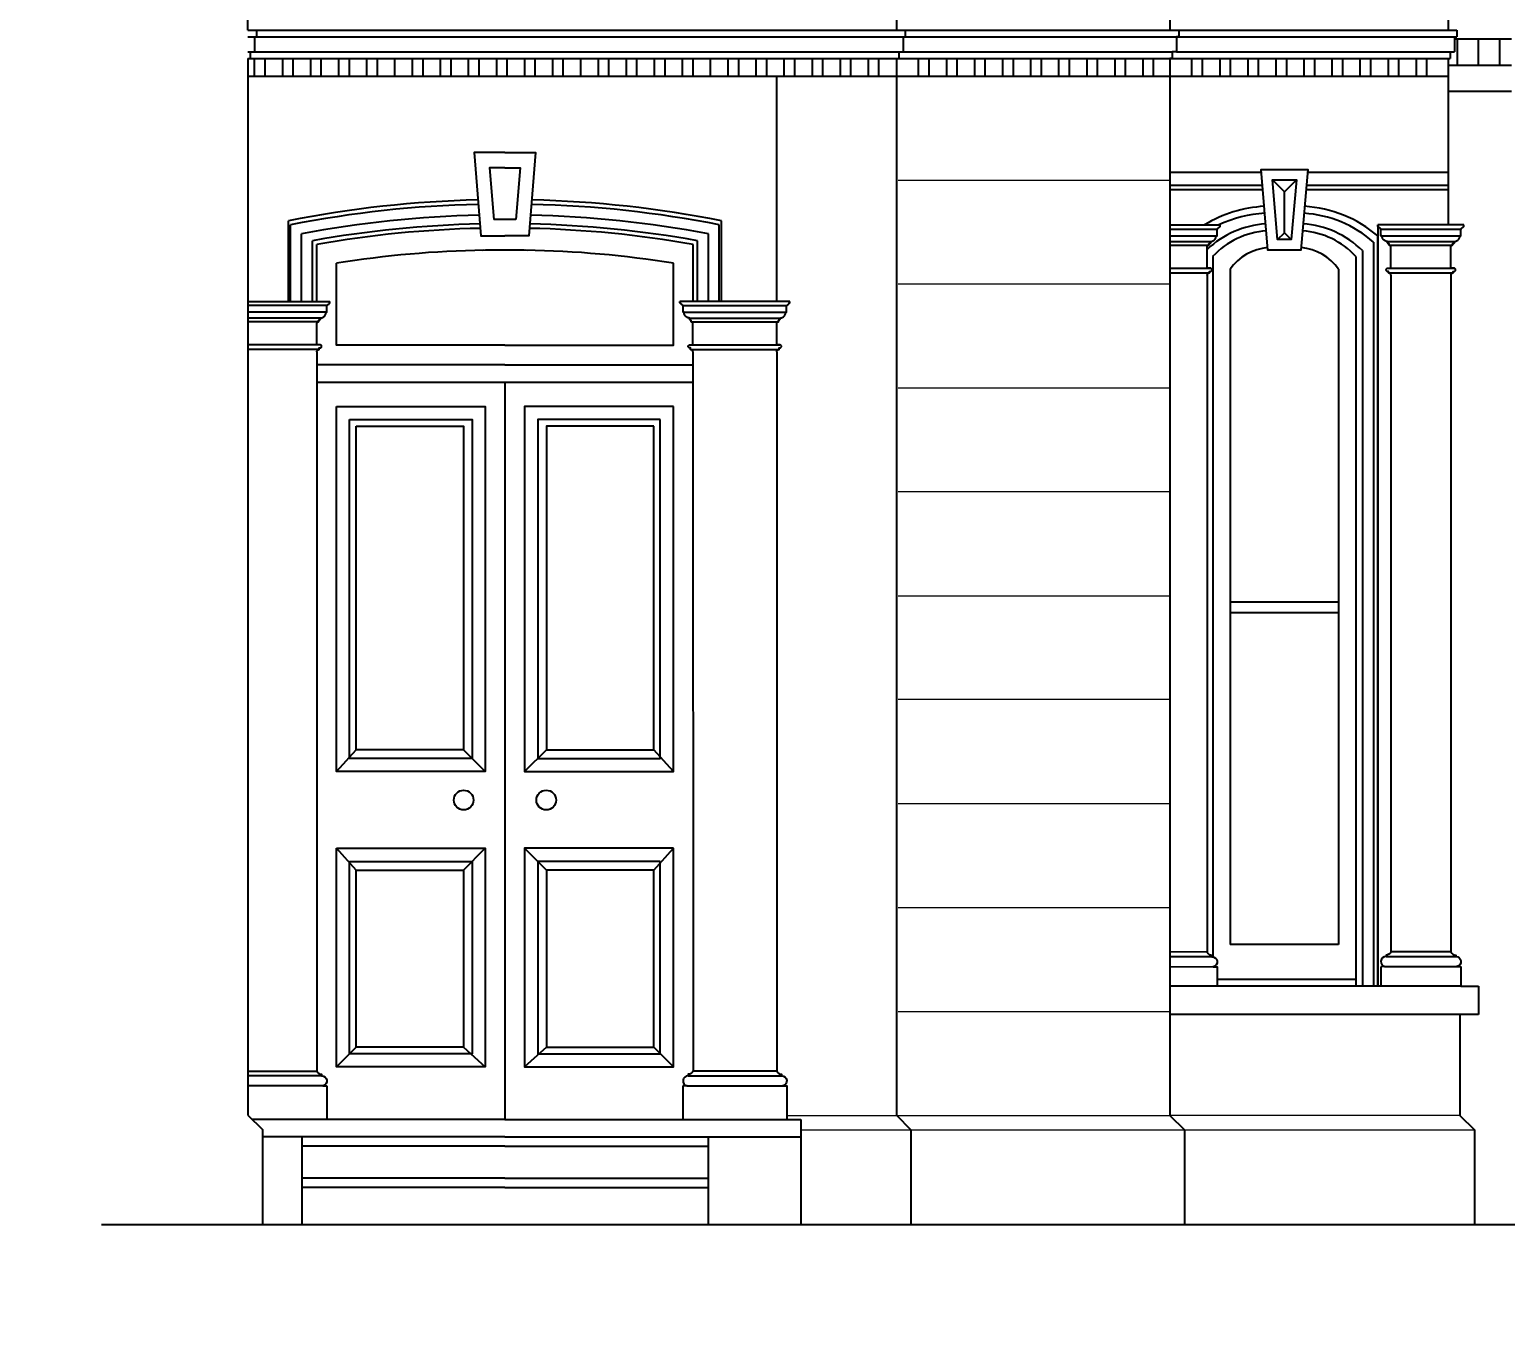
# Model space of a CAD drawing. Header units: millimetres. Extents: x -5841 to 140562, y 1006 to 102310.
# Drawn here: x 29485 to 33693, y 12876 to 16563 of the extents above; entities that cross this region are included whole.
import ezdxf

# ---------------------------------------------------------------- set-up
doc = ezdxf.new("R2010")
doc.units = ezdxf.units.MM
doc.header["$LTSCALE"] = 10
for name, color, linetype in [('CONCEPT HOUSE', 7, 'Continuous'), ('Edges', 7, 'Continuous'), ('PDF17_0', 7, 'Continuous')]:
    doc.layers.add(name, color=color, linetype=linetype)
doc.styles.add('1-20', font='romans.shx', dxfattribs={"width": 0.8, "height": 35})
doc.styles.get("Standard").update_dxf_attribs({"font": 'arial.ttf'})
doc.dimstyles.new('1-20', dxfattribs={"dimtxt": 35, "dimasz": 40, "dimexe": 40, "dimexo": 40, "dimgap": 40, "dimtad": 1, "dimdec": 0, "dimzin": 0, "dimdsep": 46, "dimtxsty": '1-20', "dimblk": 'OBLIQUE', "dimcen": 40, "dimdle": 40, "dimclrd": 251, "dimclre": 251, "dimclrt": 251, "dimadec": 0, "dimazin": 0, "dimtfac": 1, "dimtdec": 0, "dimtix": 1, "dimtmove": 1, "dimatfit": 3, "dimfxl": 1, "dimtolj": 1, "dimtzin": 0, "dimlwd": 25, "dimarcsym": 0})
doc.dimstyles.get("Standard").update_dxf_attribs({"dimtxt": 0.18, "dimasz": 0.18, "dimexe": 0.18, "dimexo": 0.0625, "dimgap": 0.09, "dimtad": 0, "dimtih": 1, "dimtoh": 1, "dimdec": 4, "dimzin": 0, "dimdsep": 46, "dimtxsty": 'Standard', "dimcen": 0.09, "dimadec": 0, "dimazin": 0, "dimtfac": 1, "dimtdec": 4, "dimtofl": 0, "dimtmove": 0, "dimatfit": 3, "dimfxl": 1, "dimtolj": 1, "dimtzin": 0, "dimarcsym": 0})

# ---------------------------------------------------------------- blocks, each defined once
blk = doc.blocks.new('*D')
at = {"color": 0}
for p, q in [((14813.8, 14384.4), (14813.8, 14508.2)), ((14813.8, 14508), (15071.8, 14508)), ((15073, 14508), (15331, 14508)), ((15331, 14384.4), (15331, 14508.2))]:
    blk.add_line(p, q, dxfattribs=at)
for points in [[(14813.8, 14508), (14814, 14508), (14814, 14508)], [(15331, 14508), (15330.8, 14508), (15330.8, 14508)]]:
    blk.add_solid(points, dxfattribs=at)
at = {"layer": 'CONCEPT HOUSE', "color": 0}
for p, q in [((62787.2, 65689.7), (62787.2, 58835.1)), ((63893.6, 65649.7), (62747.2, 65649.7)), ((62773.1, 65663.8), (62801.4, 65635.5)), ((62787.2, 62262.4), (62670.6, 62535.3)), ((63893.6, 58875.1), (62747.2, 58875.1)), ((62773.1, 58889.2), (62801.4, 58861)), ((11738.8, 15660), (12011.7, 15776.6)), ((9063.8, 15243.5), (9063.8, 15700)), ((14413.8, 15243.5), (14413.8, 15700)), ((14453.8, 15660), (9023.8, 15660)), ((9049.6, 15645.8), (9077.9, 15674.1)), ((14399.6, 15645.8), (14427.9, 15674.1)), ((6793.6, 14148.5), (6821.8, 14120.2)), ((6807.7, 14174.3), (6807.7, 8989.3)), ((7253.9, 14134.3), (6767.7, 14134.3)), ((6807.7, 11581.8), (6691.1, 11854.8)), ((18838.8, 9698.7), (19111.7, 9815.4)), ((15163.8, 9419.3), (15163.8, 9738.7)), ((22513.8, 9338.9), (22513.8, 9738.7)), ((15123.8, 9698.7), (22553.8, 9698.7)), ((15149.6, 9684.6), (15177.9, 9712.9)), ((22499.6, 9684.6), (22527.9, 9712.9)), ((7253.9, 9029.3), (6767.7, 9029.3)), ((6793.6, 9043.5), (6821.8, 9015.2)), ((9463.8, 7725.3), (9463.8, 6739)), ((22863.8, 7725.3), (22863.8, 6739)), ((16163.8, 6779), (16494.9, 6895.6)), ((9423.8, 6779), (22903.8, 6779)), ((9449.6, 6764.8), (9477.9, 6793.1)), ((22849.6, 6764.8), (22877.9, 6793.1))]:
    blk.add_line(p, q, dxfattribs=at)
at = {"color": 0, "insert": (15072.4, 14508), "char_height": 0.18, "attachment_point": 5}
blk.add_mtext('517.2008', dxfattribs=at)
at = {"layer": 'CONCEPT HOUSE', "color": 0, "char_height": 150, "attachment_point": 5, "rotation": 90}
for s, insert in [('6775', (62670.6, 62262.4)), ('5105', (6691.1, 11581.8))]:
    blk.add_mtext(s, dxfattribs=dict(at, insert=insert))
at = {"layer": 'CONCEPT HOUSE', "color": 0, "char_height": 150, "attachment_point": 5}
for s, insert in [('5350', (11738.8, 15776.6)), ('7350', (18838.8, 9815.4)), ('13400', (16163.8, 6895.6))]:
    blk.add_mtext(s, dxfattribs=dict(at, insert=insert))
blk = doc.blocks.new('_Oblique')
at = {"color": 0}
blk.add_line((-0.35, -0.35), (0.35, 0.35), dxfattribs=at)

msp = doc.modelspace()

# ---------------------------------------------------------------- linework, layer by layer
at = {"layer": 'CONCEPT HOUSE', "color": 140, "ltscale": 10}
for p, q in [((30107.45346, 16561.31876), (30107.45346, 19197.01111)), ((31956.79245, 17041.58555), (31956.79245, 16561.31876)), ((32736.44633, 17041.58555), (32736.44633, 16561.31876)), ((30107.45346, 16561.31876), (32736.44633, 16561.31876)), ((30107.45346, 16542.60707), (33554.26338, 16542.60707)), ((30126.16515, 16542.60707), (30126.16515, 16498.94645)), ((30132.40238, 16561.31876), (30132.40238, 16542.60707)), ((31975.50414, 16542.60707), (31975.50414, 16498.94645)), ((31981.74137, 16561.31876), (31981.74137, 16542.60707)), ((32736.44633, 16561.31876), (32761.39525, 16561.31876)), ((32761.39525, 16542.60707), (32755.15802, 16542.60707)), ((32755.15802, 16542.60707), (32755.15802, 16498.94645)), ((32761.39525, 16561.31876), (32761.39525, 16542.60707)), ((32761.39525, 16561.31876), (33554.26338, 16561.31876)), ((30107.45346, 16498.94645), (32742.68356, 16498.94645)), ((30113.69069, 16498.94645), (30113.69069, 16480.23476)), ((31963.02968, 16498.94645), (31963.02968, 16480.23476)), ((32755.15802, 16498.94645), (32742.68356, 16498.94645)), ((32742.68356, 16498.94645), (32742.68356, 16480.23476)), ((32755.15802, 16498.94645), (33548.02614, 16498.94645)), ((33710.40991, 16535.808), (33548.02614, 16535.808)), ((30107.45346, 16480.23476), (33535.55168, 16480.23476)), ((30107.45346, 16480.23476), (30107.45346, 13467.6412)), ((31956.79245, 16480.23476), (31956.79245, 13466.9637)), ((32742.68356, 16480.23476), (32736.44633, 16480.23476)), ((32736.44633, 16480.23476), (32736.44633, 13466.80213)), ((33710.40991, 16460.808), (33529.31445, 16460.808)), ((30107.45346, 16430.23476), (33529.31445, 16430.23476)), ((31615.13855, 15787.90212), (31615.13855, 16430.23476)), ((33710.40991, 16385.808), (33529.31445, 16385.808)), ((32996.73235, 16155.49685), (32736.44633, 16155.49685)), ((32999.89838, 16118.07346), (32736.44633, 16118.07346)), ((33028.57979, 16133.96921), (33062.64349, 16099.90551)), ((33096.70719, 16133.96921), (33062.64349, 16099.90551)), ((33529.31445, 16118.07346), (33125.3886, 16118.07346)), ((33529.31445, 16155.49685), (33128.55462, 16155.49685)), ((33000.95372, 16105.599), (32736.44633, 16105.599)), ((33062.64349, 15983.65443), (33062.64349, 16099.90551)), ((33529.31445, 16105.599), (33124.33325, 16105.599)), ((32736.44633, 15994.13946), (32871.9733, 15994.13946)), ((33574.40943, 16006.2052), (33329.09401, 16006.2052)), ((33329.09401, 16001.51297), (33329.09401, 13835.64881)), ((33337.98867, 15994.13946), (33566.8554, 15994.13946)), ((32736.44633, 15975.03536), (32870.63266, 15975.03536)), ((32736.44633, 15958.61254), (32852.53404, 15958.61254)), ((33043.09941, 15964.11035), (33062.64349, 15983.65443)), ((33082.18756, 15964.11035), (33062.64349, 15983.65443)), ((33316.61955, 15956.70135), (33316.61955, 13835.64881)), ((33329.09401, 13835.64881), (33329.09401, 15974.2907)), ((33340.66995, 15975.03536), (33565.51476, 15975.03536)), ((33356.08729, 15958.61254), (33547.41615, 15958.61254)), ((32736.44633, 15947.88743), (32847.17149, 15947.88743)), ((32858.94379, 15916.08916), (32858.94379, 13918.91361)), ((33266.7217, 15916.08916), (33266.7217, 13835.64881)), ((33285.43339, 15932.59959), (33285.43339, 13835.64881)), ((33361.44984, 15947.88743), (33542.05359, 15947.88743)), ((32736.44633, 15882.23899), (32851.41684, 15882.23899)), ((32736.44633, 15868.8326), (32849.18244, 15868.8326)), ((32907.94379, 15879.60682), (32907.94379, 13954.1562)), ((33216.82385, 15879.60682), (33216.82385, 13954.1562)), ((33359.43889, 15868.8326), (33544.06455, 15868.8326)), ((33366.14208, 15882.23899), (33546.29895, 15882.23899)), ((32842.47925, 15862.12941), (32842.47925, 13932.20819)), ((33366.14208, 15862.12941), (33366.14208, 13932.75378)), ((33537.36136, 15862.12941), (33537.36136, 13932.65985)), ((30107.45346, 15787.90212), (30341.34621, 15787.90212)), ((31652.18662, 15787.90212), (31339.30999, 15787.90212)), ((30332.45155, 15775.83637), (30107.45346, 15775.83637)), ((30329.77027, 15756.73227), (30107.45346, 15756.73227)), ((30314.35293, 15740.30945), (30107.45346, 15740.30945)), ((31348.20466, 15775.83637), (31644.63259, 15775.83637)), ((31350.88593, 15756.73227), (31643.29195, 15756.73227)), ((31366.30327, 15740.30945), (31625.19333, 15740.30945)), ((30308.99038, 15729.58435), (30107.45346, 15729.58435)), ((31371.66583, 15729.58435), (31619.83078, 15729.58435)), ((30304.29814, 15663.9359), (30107.45346, 15663.9359)), ((31376.35806, 15663.9359), (31624.07614, 15663.9359)), ((30311.00133, 15650.52952), (30107.45346, 15650.52952)), ((30304.29814, 15643.82633), (30304.04596, 13592.85521)), ((31369.65487, 15650.52952), (31621.84174, 15650.52952)), ((31376.35806, 15643.82633), (31376.61025, 13592.85521)), ((31615.13855, 15643.82633), (31615.39073, 13592.76129)), ((30840.50872, 15557.02242), (30840.50872, 13455.17772)), ((32907.94379, 14930.85025), (33216.82385, 14930.85025)), ((32907.94379, 14900.85025), (33216.82385, 14900.85025)), ((32842.47925, 13932.62072), (32736.44633, 13932.6623)), ((33216.82385, 13954.1562), (32907.94379, 13954.1562)), ((33537.36136, 13932.69078), (33366.14208, 13932.75378)), ((32736.44633, 13919.56188), (32856.10651, 13919.51975)), ((32736.44633, 13890.86542), (32861.11712, 13890.82264)), ((33337.51482, 13890.64881), (33337.51482, 13835.64881)), ((33349.06828, 13890.95135), (33554.54423, 13890.8805)), ((33352.51482, 13919.64881), (33550.98862, 13919.57916)), ((33266.7217, 13854.36051), (32871.10651, 13854.36051)), ((33565.98862, 13835.64881), (33615.98862, 13835.64881)), ((33615.98862, 13835.64881), (33615.98862, 13754.56481)), ((33615.98862, 13754.56481), (32736.44633, 13754.56481)), ((33562.93526, 13754.65874), (33562.93526, 13466.80213)), ((30107.45346, 13592.80335), (30304.04596, 13592.85521)), ((31615.39073, 13592.79222), (31376.61025, 13592.85521)), ((30317.67322, 13579.75025), (30107.45346, 13579.69521)), ((30321.11975, 13551.05279), (30107.45346, 13550.99734)), ((30332.67322, 13550.75025), (30332.67322, 13455.27165)), ((31347.98299, 13550.75025), (31347.98299, 13455.27165)), ((31359.53645, 13551.05279), (31632.5736, 13550.98193)), ((31362.98299, 13579.75025), (31629.01799, 13579.6806)), ((30107.45346, 13467.6412), (30148.6907, 13426.40395)), ((31956.79245, 13466.9637), (31998.02969, 13425.72646)), ((32736.44633, 13466.80213), (32777.68357, 13425.56489)), ((33562.93526, 13466.80213), (33604.1725, 13425.56489)), ((30840.3281, 13455.17772), (30119.91693, 13455.17772)), ((30148.6907, 13426.40395), (30148.6907, 13156.6297)), ((30840.3281, 13455.17772), (31683.86541, 13455.17772)), ((31683.86541, 13455.17772), (31683.86541, 13155.79064)), ((31998.02969, 13425.72646), (31998.02969, 13155.95221)), ((32777.68357, 13425.56489), (32777.68357, 13155.79064)), ((33604.1725, 13425.56489), (33604.1725, 13155.79064)), ((30840.3281, 13405.17772), (30148.6907, 13405.17772)), ((30261.15765, 13405.17772), (30261.15765, 13155.79064)), ((30840.3281, 13405.17772), (31683.86541, 13405.17772)), ((31419.49856, 13405.17772), (31419.49856, 13155.79064)), ((30840.3281, 13379.15656), (30261.15765, 13379.15656)), ((30840.3281, 13379.15656), (31419.49856, 13379.15656)), ((30840.3281, 13287.61154), (30261.15765, 13287.61154)), ((30840.3281, 13261.59038), (30261.15765, 13261.59038)), ((30840.3281, 13287.61154), (31419.49856, 13287.61154)), ((30840.3281, 13261.59038), (31419.49856, 13261.59038)), ((29690.14889, 13155.79064), (41318.45443, 13155.79064))]:
    msp.add_line(p, q, dxfattribs=at)
at = {"layer": 'CONCEPT HOUSE', "color": 140, "ltscale": 10, "transparency": 33554559}
for p, q in [((33555.40991, 16535.808), (33555.40991, 16460.808)), ((33615.40991, 16535.808), (33615.40991, 16460.808)), ((33675.40991, 16535.808), (33675.40991, 16460.808)), ((30126.79245, 16430.23476), (30126.79245, 16480.23476)), ((30156.79245, 16430.23476), (30156.79245, 16480.23476)), ((30206.79245, 16430.23476), (30206.79245, 16480.23476)), ((30236.79245, 16430.23476), (30236.79245, 16480.23476)), ((30286.79245, 16430.23476), (30286.79245, 16480.23476)), ((30316.79245, 16430.23476), (30316.79245, 16480.23476)), ((30366.79245, 16430.23476), (30366.79245, 16480.23476)), ((30396.79245, 16430.23476), (30396.79245, 16480.23476)), ((30446.79245, 16430.23476), (30446.79245, 16480.23476)), ((30476.79245, 16430.23476), (30476.79245, 16480.23476)), ((30526.79245, 16430.23476), (30526.79245, 16480.23476)), ((30576.79245, 16430.23476), (30576.79245, 16480.23476)), ((30606.79245, 16430.23476), (30606.79245, 16480.23476)), ((30656.79245, 16430.23476), (30656.79245, 16480.23476)), ((30686.79245, 16430.23476), (30686.79245, 16480.23476)), ((30736.79245, 16430.23476), (30736.79245, 16480.23476)), ((30766.79245, 16430.23476), (30766.79245, 16480.23476)), ((30816.79245, 16430.23476), (30816.79245, 16480.23476)), ((30846.79245, 16430.23476), (30846.79245, 16480.23476)), ((30896.79245, 16430.23476), (30896.79245, 16480.23476)), ((30926.79245, 16430.23476), (30926.79245, 16480.23476)), ((30976.79245, 16430.23476), (30976.79245, 16480.23476)), ((31006.79245, 16430.23476), (31006.79245, 16480.23476)), ((31056.79245, 16430.23476), (31056.79245, 16480.23476)), ((31106.79245, 16430.23476), (31106.79245, 16480.23476)), ((31136.79245, 16430.23476), (31136.79245, 16480.23476)), ((31186.79245, 16430.23476), (31186.79245, 16480.23476)), ((31216.79245, 16430.23476), (31216.79245, 16480.23476)), ((31266.79245, 16430.23476), (31266.79245, 16480.23476)), ((31296.79245, 16430.23476), (31296.79245, 16480.23476)), ((31346.79245, 16430.23476), (31346.79245, 16480.23476)), ((31376.79245, 16430.23476), (31376.79245, 16480.23476)), ((31426.79245, 16430.23476), (31426.79245, 16480.23476)), ((31476.79245, 16430.23476), (31476.79245, 16480.23476)), ((31506.79245, 16430.23476), (31506.79245, 16480.23476)), ((31556.79245, 16430.23476), (31556.79245, 16480.23476)), ((31586.79245, 16430.23476), (31586.79245, 16480.23476)), ((31636.79245, 16430.23476), (31636.79245, 16480.23476)), ((31666.79245, 16430.23476), (31666.79245, 16480.23476)), ((31716.79245, 16430.23476), (31716.79245, 16480.23476)), ((31746.79245, 16430.23476), (31746.79245, 16480.23476)), ((31796.79245, 16430.23476), (31796.79245, 16480.23476)), ((31826.79245, 16430.23476), (31826.79245, 16480.23476)), ((31876.79245, 16430.23476), (31876.79245, 16480.23476)), ((31906.79245, 16430.23476), (31906.79245, 16480.23476)), ((32019.8342, 16430.23476), (32019.8342, 16480.23476)), ((32049.8342, 16430.23476), (32049.8342, 16480.23476)), ((32099.8342, 16430.23476), (32099.8342, 16480.23476)), ((32129.8342, 16430.23476), (32129.8342, 16480.23476)), ((32179.8342, 16430.23476), (32179.8342, 16480.23476)), ((32209.8342, 16430.23476), (32209.8342, 16480.23476)), ((32259.8342, 16430.23476), (32259.8342, 16480.23476)), ((32289.8342, 16430.23476), (32289.8342, 16480.23476)), ((32339.8342, 16430.23476), (32339.8342, 16480.23476)), ((32369.8342, 16430.23476), (32369.8342, 16480.23476)), ((32419.8342, 16430.23476), (32419.8342, 16480.23476)), ((32449.8342, 16430.23476), (32449.8342, 16480.23476)), ((32499.8342, 16430.23476), (32499.8342, 16480.23476)), ((32529.8342, 16430.23476), (32529.8342, 16480.23476)), ((32579.8342, 16430.23476), (32579.8342, 16480.23476)), ((32609.8342, 16430.23476), (32609.8342, 16480.23476)), ((32659.8342, 16430.23476), (32659.8342, 16480.23476)), ((32689.8342, 16430.23476), (32689.8342, 16480.23476)), ((32799.07977, 16430.23476), (32799.07977, 16480.23476)), ((32829.07977, 16430.23476), (32829.07977, 16480.23476)), ((32879.07977, 16430.23476), (32879.07977, 16480.23476)), ((32909.07977, 16430.23476), (32909.07977, 16480.23476)), ((32959.07977, 16430.23476), (32959.07977, 16480.23476)), ((32989.07977, 16430.23476), (32989.07977, 16480.23476)), ((33039.07977, 16430.23476), (33039.07977, 16480.23476)), ((33069.07977, 16430.23476), (33069.07977, 16480.23476)), ((33119.07977, 16430.23476), (33119.07977, 16480.23476)), ((33149.07977, 16430.23476), (33149.07977, 16480.23476)), ((33199.07977, 16430.23476), (33199.07977, 16480.23476)), ((33229.07977, 16430.23476), (33229.07977, 16480.23476)), ((33279.07977, 16430.23476), (33279.07977, 16480.23476)), ((33309.07977, 16430.23476), (33309.07977, 16480.23476)), ((33359.07977, 16430.23476), (33359.07977, 16480.23476)), ((33389.07977, 16430.23476), (33389.07977, 16480.23476)), ((33439.07977, 16430.23476), (33439.07977, 16480.23476)), ((33469.07977, 16430.23476), (33469.07977, 16480.23476))]:
    msp.add_line(p, q, dxfattribs=at)
at = {"layer": 'CONCEPT HOUSE', "color": 140, "ltscale": 10}
for points in [[(33529.31445, 17041.58555), (33529.31445, 16561.31876)], [(33548.02614, 16542.60707), (33548.02614, 16498.94645)], [(33554.26338, 16561.31876), (33554.26338, 16542.60707)], [(33535.55168, 16498.94645), (33535.55168, 16480.23476)], [(33529.31445, 16480.23476), (33529.31445, 16006.2052)], [(30840.3281, 16212.03382), (30753.00687, 16212.03382), (30771.71856, 15975.01905), (30840.3281, 15975.01905)], [(30840.3281, 16212.03382), (30927.64934, 16212.03382), (30908.93764, 15975.01905), (30840.3281, 15975.01905)], [(30840.3281, 16168.37321), (30796.66749, 16168.37321), (30808.93458, 16021.16806)], [(30840.3281, 16168.37321), (30883.98872, 16168.37321), (30871.72162, 16021.16806)], [(30222.84223, 15787.90212), (30222.84223, 16017.55442)], [(30229.07946, 15787.90212), (30229.07946, 16006.2052)], [(31451.57674, 15787.90212), (31451.57674, 16006.2052)], [(31457.81397, 15787.90212), (31457.81397, 16017.55442)], [(32736.44633, 16006.2052), (32879.52732, 16006.2052)], [(30260.26562, 15787.90212), (30260.26562, 15980.33444)], [(30291.45177, 15787.90212), (30291.45177, 15960.71335)], [(30303.92624, 15787.90212), (30303.92624, 15950.26347)], [(31376.72997, 15787.90212), (31376.72997, 15950.26347)], [(31389.20443, 15787.90212), (31389.20443, 15960.71335)], [(31420.39058, 15787.90212), (31420.39058, 15980.33444)], [(30840.3281, 15663.1575), (30360.06132, 15663.1575), (30360.06132, 15896.46596)], [(30840.3281, 15663.1575), (31320.59489, 15663.1575), (31320.59489, 15896.46596)], [(30329.64057, 15754.67025), (30329.77027, 15756.73227), (30332.45155, 15756.73227), (30332.45155, 15775.83637), (30333.79219, 15775.83637), (30334.05917, 15776.94417), (30334.76303, 15777.89245), (30335.75814, 15778.73438), (30338.03962, 15780.31188), (30339.03473, 15781.1538), (30339.73859, 15782.10208), (30340.00557, 15783.20988), (30341.34621, 15783.20988), (30341.34621, 15787.90212)], [(31351.01564, 15754.67025), (31350.88593, 15756.73227), (31348.20466, 15756.73227), (31348.20466, 15775.83637), (31346.86402, 15775.83637), (31346.59704, 15776.94417), (31345.89318, 15777.89245), (31344.89806, 15778.73438), (31342.61659, 15780.31188), (31341.62147, 15781.1538), (31340.91761, 15782.10208), (31340.65063, 15783.20988), (31339.30999, 15783.20988), (31339.30999, 15787.90212)], [(31640.48097, 15754.67025), (31640.61068, 15756.73227), (31643.29195, 15756.73227), (31643.29195, 15775.83637), (31644.63259, 15775.83637), (31644.89957, 15776.94417), (31645.60343, 15777.89245), (31646.59854, 15778.73438), (31648.88002, 15780.31188), (31649.87514, 15781.1538), (31650.579, 15782.10208), (31650.84598, 15783.20988), (31652.18662, 15783.20988), (31652.18662, 15787.90212)], [(30304.29814, 15643.82633), (30304.35549, 15644.70127), (30304.52655, 15645.56124), (30304.80839, 15646.39153), (30305.1962, 15647.17792), (30305.68333, 15647.90697), (30306.26146, 15648.5662), (30306.92069, 15649.14433), (30307.64974, 15649.63146), (30308.43613, 15650.01927), (30309.26642, 15650.30111), (30310.12639, 15650.47217), (30311.00133, 15650.52952), (30311.00133, 15654.99831), (30313.23573, 15654.99831), (30314.39234, 15655.15058), (30315.47013, 15655.59702), (30316.39565, 15656.30719), (30317.10582, 15657.23271), (30317.55226, 15658.3105), (30317.70453, 15659.46711), (30317.55226, 15660.62372), (30317.10582, 15661.70151), (30316.39565, 15662.62702), (30315.47013, 15663.3372), (30314.39234, 15663.78363), (30313.23573, 15663.9359), (30304.29814, 15663.9359), (30304.29814, 15724.89211), (30304.33829, 15725.50457), (30304.45803, 15726.10655), (30304.65532, 15726.68775), (30304.92678, 15727.23823), (30305.26778, 15727.74856), (30305.67247, 15728.21002), (30306.13393, 15728.61471), (30306.64426, 15728.95571), (30307.19474, 15729.22717), (30307.77594, 15729.42446), (30308.37792, 15729.54421), (30308.99038, 15729.58435), (30308.99038, 15733.15938), (30311.67165, 15733.15938), (30311.67165, 15736.73442), (30314.35293, 15736.73442), (30314.35293, 15740.30945), (30316.40266, 15740.569), (30318.4037, 15741.08336), (30320.32453, 15741.8444), (30322.13484, 15742.84014), (30323.80612, 15744.05488), (30325.312, 15745.46947), (30326.62876, 15747.0616), (30327.73563, 15748.80619), (30328.61516, 15750.67573), (30329.2535, 15752.64074), (30329.64057, 15754.67025)], [(31376.35806, 15643.82633), (31376.30072, 15644.70127), (31376.12966, 15645.56124), (31375.84781, 15646.39153), (31375.46, 15647.17792), (31374.97287, 15647.90697), (31374.39474, 15648.5662), (31373.73552, 15649.14433), (31373.00647, 15649.63146), (31372.22007, 15650.01927), (31371.38978, 15650.30111), (31370.52981, 15650.47217), (31369.65487, 15650.52952), (31369.65487, 15654.99831), (31367.42047, 15654.99831), (31366.26386, 15655.15058), (31365.18608, 15655.59702), (31364.26056, 15656.30719), (31363.55038, 15657.23271), (31363.10395, 15658.3105), (31362.95168, 15659.46711), (31363.10395, 15660.62372), (31363.55038, 15661.70151), (31364.26056, 15662.62702), (31365.18608, 15663.3372), (31366.26386, 15663.78363), (31367.42047, 15663.9359), (31376.35806, 15663.9359), (31376.35806, 15724.89211), (31376.31792, 15725.50457), (31376.19818, 15726.10655), (31376.00089, 15726.68775), (31375.72942, 15727.23823), (31375.38843, 15727.74856), (31374.98374, 15728.21002), (31374.52228, 15728.61471), (31374.01195, 15728.95571), (31373.46147, 15729.22717), (31372.88027, 15729.42446), (31372.27829, 15729.54421), (31371.66583, 15729.58435), (31371.66583, 15733.15938), (31368.98455, 15733.15938), (31368.98455, 15736.73442), (31366.30327, 15736.73442), (31366.30327, 15740.30945), (31364.25355, 15740.569), (31362.2525, 15741.08336), (31360.33168, 15741.8444), (31358.52136, 15742.84014), (31356.85009, 15744.05488), (31355.3442, 15745.46947), (31354.02745, 15747.0616), (31352.92058, 15748.80619), (31352.04104, 15750.67573), (31351.40271, 15752.64074), (31351.01564, 15754.67025)], [(31615.13855, 15643.82633), (31615.19589, 15644.70127), (31615.36695, 15645.56124), (31615.6488, 15646.39153), (31616.0366, 15647.17792), (31616.52374, 15647.90697), (31617.10187, 15648.5662), (31617.76109, 15649.14433), (31618.49014, 15649.63146), (31619.27654, 15650.01927), (31620.10682, 15650.30111), (31620.9668, 15650.47217), (31621.84174, 15650.52952), (31621.84174, 15654.99831), (31624.07614, 15654.99831), (31625.23274, 15655.15058), (31626.31053, 15655.59702), (31627.23605, 15656.30719), (31627.94623, 15657.23271), (31628.39266, 15658.3105), (31628.54493, 15659.46711), (31628.39266, 15660.62372), (31627.94623, 15661.70151), (31627.23605, 15662.62702), (31626.31053, 15663.3372), (31625.23274, 15663.78363), (31624.07614, 15663.9359), (31615.13855, 15663.9359), (31615.13855, 15724.89211), (31615.17869, 15725.50457), (31615.29843, 15726.10655), (31615.49572, 15726.68775), (31615.76719, 15727.23823), (31616.10818, 15727.74856), (31616.51287, 15728.21002), (31616.97433, 15728.61471), (31617.48466, 15728.95571), (31618.03514, 15729.22717), (31618.61634, 15729.42446), (31619.21832, 15729.54421), (31619.83078, 15729.58435), (31619.83078, 15733.15938), (31622.51206, 15733.15938), (31622.51206, 15736.73442), (31625.19333, 15736.73442), (31625.19333, 15740.30945), (31627.24306, 15740.569), (31629.24411, 15741.08336), (31631.16493, 15741.8444), (31632.97525, 15742.84014), (31634.64652, 15744.05488), (31636.15241, 15745.46947), (31637.46916, 15747.0616), (31638.57603, 15748.80619), (31639.45557, 15750.67573), (31640.0939, 15752.64074), (31640.48097, 15754.67025)], [(30840.3281, 15607.02242), (30303.92624, 15607.02242)], [(30840.3281, 15607.02242), (31376.72997, 15607.02242)], [(30304.28747, 15557.02242), (31376.72997, 15557.02242)], [(30360.06132, 14446.89745), (30416.19639, 14509.26976)], [(30721.82071, 14509.26976), (30784.19302, 14446.89745)], [(30958.83549, 14509.26976), (30896.46318, 14446.89745)], [(31320.59489, 14446.89745), (31264.45981, 14509.26976)], [(30416.19639, 14166.22206), (30360.06132, 14228.59437)], [(30721.82071, 14166.22206), (30784.19302, 14228.59437)], [(30958.83549, 14166.22206), (30896.46318, 14228.59437)], [(31264.45981, 14166.22206), (31320.59489, 14228.59437)], [(33565.98862, 13835.64881), (32736.44633, 13835.64881)], [(30360.06132, 13604.87127), (30416.19639, 13661.00635)], [(30721.82071, 13661.00635), (30784.19302, 13604.87127)], [(30958.83549, 13661.00635), (30896.46318, 13604.87127)], [(31320.59489, 13604.87127), (31264.45981, 13661.00635)]]:
    msp.add_lwpolyline(points, dxfattribs=at)
for points in [[(33062.64349, 16163.96921), (33129.27139, 16163.96921), (33109.82527, 15934.11035), (33062.64349, 15934.11035), (33015.4617, 15934.11035), (32996.01559, 16163.96921)], [(33062.64349, 16133.96921), (33096.70719, 16133.96921), (33082.18756, 15964.11035), (33062.64349, 15964.11035), (33043.09941, 15964.11035), (33028.57979, 16133.96921)], [(30360.06132, 15488.51503), (30784.19302, 15488.51503), (30784.19302, 14446.89745), (30360.06132, 14446.89745)], [(31320.59489, 15488.51503), (30896.46318, 15488.51503), (30896.46318, 14446.89745), (31320.59489, 14446.89745)], [(30397.4847, 15451.09164), (30746.76964, 15451.09164), (30746.76964, 14484.32084), (30397.4847, 14484.32084)], [(31283.1715, 15451.09164), (30933.88657, 15451.09164), (30933.88657, 14484.32084), (31283.1715, 14484.32084)], [(30416.19639, 15432.37995), (30721.82071, 15432.37995), (30721.82071, 14509.26976), (30416.19639, 14509.26976)], [(31264.45981, 15432.37995), (30958.83549, 15432.37995), (30958.83549, 14509.26976), (31264.45981, 14509.26976)], [(30360.06132, 14228.59437), (30784.19302, 14228.59437), (30784.19302, 13604.87127), (30360.06132, 13604.87127)], [(31320.59489, 14228.59437), (30896.46318, 14228.59437), (30896.46318, 13604.87127), (31320.59489, 13604.87127)], [(30397.4847, 14191.17098), (30746.76964, 14191.17098), (30746.76964, 13642.29465), (30397.4847, 13642.29465)], [(31283.1715, 14191.17098), (30933.88657, 14191.17098), (30933.88657, 13642.29465), (31283.1715, 13642.29465)], [(30416.19639, 14166.22206), (30721.82071, 14166.22206), (30721.82071, 13661.00635), (30416.19639, 13661.00635)], [(31264.45981, 14166.22206), (30958.83549, 14166.22206), (30958.83549, 13661.00635), (31264.45981, 13661.00635)]]:
    msp.add_lwpolyline(points, close=True, dxfattribs=at)
for points in [[(32842.47925, 13932.20819, 0.2928785232), (32856.10651, 13923.47698), (32856.10651, 13919.10322), (32856.60651, 13919.10322, -0.9025814985), (32859.55305, 13890.40576), (32871.10651, 13890.10322), (32871.10651, 13835.10322)], [(33366.14208, 13932.75378, -0.2928785232), (33352.51482, 13924.02257), (33352.51482, 13919.64881), (33352.01482, 13919.64881, 0.9025814985), (33349.06828, 13890.95135), (33337.51482, 13890.64881)], [(33537.36136, 13932.65985, 0.2928785232), (33550.98862, 13923.92864), (33550.98862, 13919.55488), (33551.48862, 13919.55488, -0.9025814985), (33554.43516, 13890.85742), (33565.98862, 13890.55488), (33565.98862, 13835.55488)], [(30304.04596, 13592.85521, 0.2928785232), (30317.67322, 13584.12401), (30317.67322, 13579.75025), (30318.17322, 13579.75025, -0.9025814985), (30321.11975, 13551.05279), (30332.67322, 13550.75025)], [(31376.61025, 13592.85521, -0.2928785232), (31362.98299, 13584.12401), (31362.98299, 13579.75025), (31362.48299, 13579.75025, 0.9025814985), (31359.53645, 13551.05279), (31347.98299, 13550.75025)], [(31615.39073, 13592.76129, 0.2928785232), (31629.01799, 13584.03008), (31629.01799, 13579.65632), (31629.51799, 13579.65632, -0.9025814985), (31632.46453, 13550.95886), (31644.01799, 13550.65632), (31644.01799, 13455.17772)]]:
    msp.add_lwpolyline(points, format="xyb", dxfattribs=at)
for centre in [(30722.68366, 14365.89263), (30957.97255, 14365.89263)]:
    msp.add_circle(centre, 28.06755, dxfattribs=at)
for centre, radius, start, end in [((30834.9621, 12937.33304), 3140.4545, 91.3008104, 101.23972427), ((30845.6941, 12937.33304), 3140.4545, 78.76027573, 88.6991896), ((30834.95798, 12937.36413), 3127.94876, 91.28791984, 101.16869484), ((30834.96042, 12937.3323), 3096.79449, 91.25542881, 100.69479277), ((30845.69579, 12937.3323), 3096.79449, 79.30520723, 88.74457119), ((30845.69823, 12937.36413), 3127.94876, 78.83130516, 88.71208016), ((33028.35913, 15683.65057), 376.0182, 93.52944691, 120.92769946), ((33029.84975, 15665.94782), 373.73953, 93.52801224, 114.43749069), ((33097.25475, 15708.55566), 331.10158, 48.50687258, 86.33219176), ((33097.82089, 15703.67187), 355.98006, 49.48252276, 86.41563893), ((30834.95893, 12937.3502), 3071.8276, 91.22891394, 100.19115665), ((30834.95974, 12937.33505), 3059.36827, 91.21551337, 99.99581204), ((30847.43461, 14683.80908), 1337.91303, 90.30433586, 91.64898148), ((30833.22159, 14683.80908), 1337.91303, 88.35101852, 89.69566414), ((30845.69647, 12937.33505), 3059.36827, 80.00418796, 88.78448663), ((30845.69727, 12937.3502), 3071.8276, 79.80884335, 88.77108606), ((33028.40806, 15737.96639), 271.71882, 94.03009293, 133.17815867), ((33096.99923, 15740.82594), 268.8579, 45.50323452, 85.95265486), ((33028.64852, 15755.21145), 234.49282, 94.32809529, 136.68044568), ((33096.65807, 15756.46519), 233.24118, 43.18631817, 85.65346842), ((30834.9595, 12937.34821), 2996.98284, 91.03819735, 99.11744846), ((30853.67127, 12868.72712), 3065.59771, 90.24938359, 91.42821214), ((30826.98493, 12868.72712), 3065.59771, 88.57178786, 89.75061641), ((30845.6967, 12937.34821), 2996.98284, 80.88255153, 88.96180265), ((33029.13666, 15793.21168), 148.83492, 95.50196937, 144.51595253), ((33096.16164, 15794.24822), 147.8021, 35.2762691, 84.46387514)]:
    msp.add_arc(centre, radius, start, end, dxfattribs=at)
at = {"layer": 'Edges', "color": 140}
for points in [[(32867.82168, 15972.97334), (32867.95138, 15975.03536), (32870.63266, 15975.03536), (32870.63266, 15994.13946), (32871.9733, 15994.13946), (32872.24028, 15995.24726), (32872.94414, 15996.19554), (32873.93925, 15997.03746), (32876.22073, 15998.61496), (32877.21584, 15999.45689), (32877.9197, 16000.40516), (32878.18668, 16001.51297), (32879.52732, 16001.51297), (32879.52732, 16006.2052)], [(33340.79966, 15972.97334), (33340.66995, 15975.03536), (33337.98867, 15975.03536), (33337.98867, 15994.13946), (33336.64804, 15994.13946), (33336.38105, 15995.24726), (33335.67719, 15996.19554), (33334.68208, 15997.03746), (33332.4006, 15998.61496), (33331.40549, 15999.45689), (33330.70163, 16000.40516), (33330.43465, 16001.51297), (33329.09401, 16001.51297), (33329.09401, 16006.2052)], [(33562.70378, 15972.97334), (33562.83349, 15975.03536), (33565.51476, 15975.03536), (33565.51476, 15994.13946), (33566.8554, 15994.13946), (33567.12238, 15995.24726), (33567.82624, 15996.19554), (33568.82136, 15997.03746), (33571.10283, 15998.61496), (33572.09795, 15999.45689), (33572.80181, 16000.40516), (33573.06879, 16001.51297), (33574.40943, 16001.51297), (33574.40943, 16006.2052)], [(32842.47925, 15862.12941), (32842.5366, 15863.00436), (32842.70766, 15863.86433), (32842.9895, 15864.69461), (32843.37731, 15865.48101), (32843.86444, 15866.21006), (32844.44257, 15866.86929), (32845.1018, 15867.44741), (32845.83085, 15867.93455), (32846.61724, 15868.32235), (32847.44753, 15868.6042), (32848.3075, 15868.77526), (32849.18244, 15868.8326), (32849.18244, 15873.3014), (32851.41684, 15873.3014), (32852.57345, 15873.45367), (32853.65124, 15873.9001), (32854.57676, 15874.61028), (32855.28693, 15875.5358), (32855.73336, 15876.61358), (32855.88564, 15877.77019), (32855.73336, 15878.9268), (32855.28693, 15880.00459), (32854.57676, 15880.93011), (32853.65124, 15881.64028), (32852.57345, 15882.08672), (32851.41684, 15882.23899), (32842.47925, 15882.23899), (32842.47925, 15943.1952), (32842.51939, 15943.80766), (32842.63914, 15944.40964), (32842.83643, 15944.99084), (32843.10789, 15945.54132), (32843.44889, 15946.05165), (32843.85358, 15946.51311), (32844.31503, 15946.9178), (32844.82537, 15947.25879), (32845.37585, 15947.53026), (32845.95705, 15947.72755), (32846.55903, 15947.84729), (32847.17149, 15947.88743), (32847.17149, 15951.46247), (32849.85276, 15951.46247), (32849.85276, 15955.0375), (32852.53404, 15955.0375), (32852.53404, 15958.61254), (32854.58377, 15958.87209), (32856.58481, 15959.38644), (32858.50564, 15960.14748), (32860.31595, 15961.14322), (32861.98723, 15962.35796), (32863.49311, 15963.77255), (32864.80987, 15965.36469), (32865.91674, 15967.10928), (32866.79627, 15968.97881), (32867.43461, 15970.94383), (32867.82168, 15972.97334)], [(33366.14208, 15862.12941), (33366.08473, 15863.00436), (33365.91367, 15863.86433), (33365.63183, 15864.69461), (33365.24402, 15865.48101), (33364.75689, 15866.21006), (33364.17876, 15866.86929), (33363.51953, 15867.44741), (33362.79048, 15867.93455), (33362.00409, 15868.32235), (33361.1738, 15868.6042), (33360.31383, 15868.77526), (33359.43889, 15868.8326), (33359.43889, 15873.3014), (33357.20449, 15873.3014), (33356.04788, 15873.45367), (33354.97009, 15873.9001), (33354.04457, 15874.61028), (33353.3344, 15875.5358), (33352.88797, 15876.61358), (33352.7357, 15877.77019), (33352.88797, 15878.9268), (33353.3344, 15880.00459), (33354.04457, 15880.93011), (33354.97009, 15881.64028), (33356.04788, 15882.08672), (33357.20449, 15882.23899), (33366.14208, 15882.23899), (33366.14208, 15943.1952), (33366.10194, 15943.80766), (33365.98219, 15944.40964), (33365.7849, 15944.99084), (33365.51344, 15945.54132), (33365.17244, 15946.05165), (33364.76776, 15946.51311), (33364.3063, 15946.9178), (33363.79596, 15947.25879), (33363.24548, 15947.53026), (33362.66428, 15947.72755), (33362.0623, 15947.84729), (33361.44984, 15947.88743), (33361.44984, 15951.46247), (33358.76857, 15951.46247), (33358.76857, 15955.0375), (33356.08729, 15955.0375), (33356.08729, 15958.61254), (33354.03756, 15958.87209), (33352.03652, 15959.38644), (33350.11569, 15960.14748), (33348.30538, 15961.14322), (33346.6341, 15962.35796), (33345.12822, 15963.77255), (33343.81146, 15965.36469), (33342.70459, 15967.10928), (33341.82506, 15968.97881), (33341.18673, 15970.94383), (33340.79966, 15972.97334)], [(33537.36136, 15862.12941), (33537.4187, 15863.00436), (33537.58976, 15863.86433), (33537.87161, 15864.69461), (33538.25942, 15865.48101), (33538.74655, 15866.21006), (33539.32468, 15866.86929), (33539.98391, 15867.44741), (33540.71295, 15867.93455), (33541.49935, 15868.32235), (33542.32964, 15868.6042), (33543.18961, 15868.77526), (33544.06455, 15868.8326), (33544.06455, 15873.3014), (33546.29895, 15873.3014), (33547.45556, 15873.45367), (33548.53334, 15873.9001), (33549.45886, 15874.61028), (33550.16904, 15875.5358), (33550.61547, 15876.61358), (33550.76774, 15877.77019), (33550.61547, 15878.9268), (33550.16904, 15880.00459), (33549.45886, 15880.93011), (33548.53334, 15881.64028), (33547.45556, 15882.08672), (33546.29895, 15882.23899), (33537.36136, 15882.23899), (33537.36136, 15943.1952), (33537.4015, 15943.80766), (33537.52124, 15944.40964), (33537.71853, 15944.99084), (33537.99, 15945.54132), (33538.33099, 15946.05165), (33538.73568, 15946.51311), (33539.19714, 15946.9178), (33539.70748, 15947.25879), (33540.25795, 15947.53026), (33540.83915, 15947.72755), (33541.44113, 15947.84729), (33542.05359, 15947.88743), (33542.05359, 15951.46247), (33544.73487, 15951.46247), (33544.73487, 15955.0375), (33547.41615, 15955.0375), (33547.41615, 15958.61254), (33549.46587, 15958.87209), (33551.46692, 15959.38644), (33553.38774, 15960.14748), (33555.19806, 15961.14322), (33556.86933, 15962.35796), (33558.37522, 15963.77255), (33559.69197, 15965.36469), (33560.79884, 15967.10928), (33561.67838, 15968.97881), (33562.31671, 15970.94383), (33562.70378, 15972.97334)]]:
    msp.add_lwpolyline(points, dxfattribs=at)
at = {"layer": 'PDF17_0', "color": 140, "lineweight": 0, "transparency": 33554559}
for p, q in [((33562.93526, 13466.80213), (32736.44633, 13466.80213)), ((32777.68357, 13425.56489), (33604.1725, 13425.56489))]:
    msp.add_line(p, q, dxfattribs=at)
for points in [[(31961.57904, 16133.76895), (32736.44633, 16133.76895)], [(31961.57904, 15837.45632), (32736.44633, 15837.45632)], [(31961.57904, 15541.1437), (32736.44633, 15541.1437)], [(32736.44633, 15244.83107), (31961.57904, 15244.83107)], [(31961.57904, 14948.51844), (32736.44633, 14948.51844)], [(32736.44633, 14652.20582), (31961.57904, 14652.20582)], [(31961.57904, 14355.74001), (32736.44633, 14355.74001)], [(31961.57904, 14059.42738), (32736.44633, 14059.42738)], [(31961.57904, 13763.11476), (32736.44633, 13763.11476)], [(31644.01799, 13466.80213), (32736.44633, 13466.80213)], [(31683.86541, 13425.56489), (32777.68357, 13425.56489)]]:
    msp.add_lwpolyline(points, dxfattribs=at)

# ---------------------------------------------------------------- dimensions: what is measured, and where the dimension line sits
at = {"color": 140, "ltscale": 10}
dim = msp.add_linear_dim(base=(15255.22877, 14508.00988), p1=(14813.78969, 14384.34459), p2=(15330.99051, 14384.34459), dimstyle='Standard', override={"dimpost": '<>'}, dxfattribs=at)
dim.commit()
dim.dimension.update_dxf_attribs({"geometry": '*D', "text_midpoint": (15072.3901, 14508.00988), "dimtype": 128})
at = {"layer": 'CONCEPT HOUSE', "color": 140, "ltscale": 10}
for base, p1, p2, middle in [((9063.78969, 15659.95344), (14413.78969, 15203.48064), (9063.78969, 15203.48064), (11738.78969, 15776.59055)), ((22513.78969, 9698.7332), (15163.78969, 9379.34459), (22513.78969, 9298.87511), (18838.78969, 9815.37031)), ((22863.78969, 6778.95432), (9463.78969, 7765.33001), (22863.78969, 7765.33001), (16163.78969, 6895.59143))]:
    dim = msp.add_linear_dim(base=base, p1=p1, p2=p2, dimstyle='1-20', override={"dimtxt": 150, "dimpost": '<>', "dimtxsty": 'Standard'}, dxfattribs=at)
    dim.commit()
    dim.dimension.update_dxf_attribs({"geometry": '*D', "text_midpoint": middle})
dim = msp.add_linear_dim(base=(6807.69457, 9029.34459), p1=(7293.90425, 14134.34459), p2=(7293.90425, 9029.34459), angle=90, dimstyle='1-20', override={"dimtxt": 150, "dimpost": '<>', "dimtxsty": 'Standard'}, dxfattribs=at)
dim.commit()
dim.dimension.update_dxf_attribs({"geometry": '*D', "text_midpoint": (6691.10862, 11581.84459)})
at = {"layer": 'CONCEPT HOUSE', "color": 6, "ltscale": 10}
dim = msp.add_linear_dim(base=(62787.20868, 58875.10169), p1=(63933.6128, 65649.68692), p2=(63933.6128, 58875.10169), angle=90, dimstyle='1-20', override={"dimtxt": 150, "dimpost": '<>', "dimtxsty": 'Standard'}, dxfattribs=at)
dim.commit()
dim.dimension.update_dxf_attribs({"geometry": '*D', "text_midpoint": (62670.62274, 62262.3943)})

doc.saveas('drawing.dxf')
